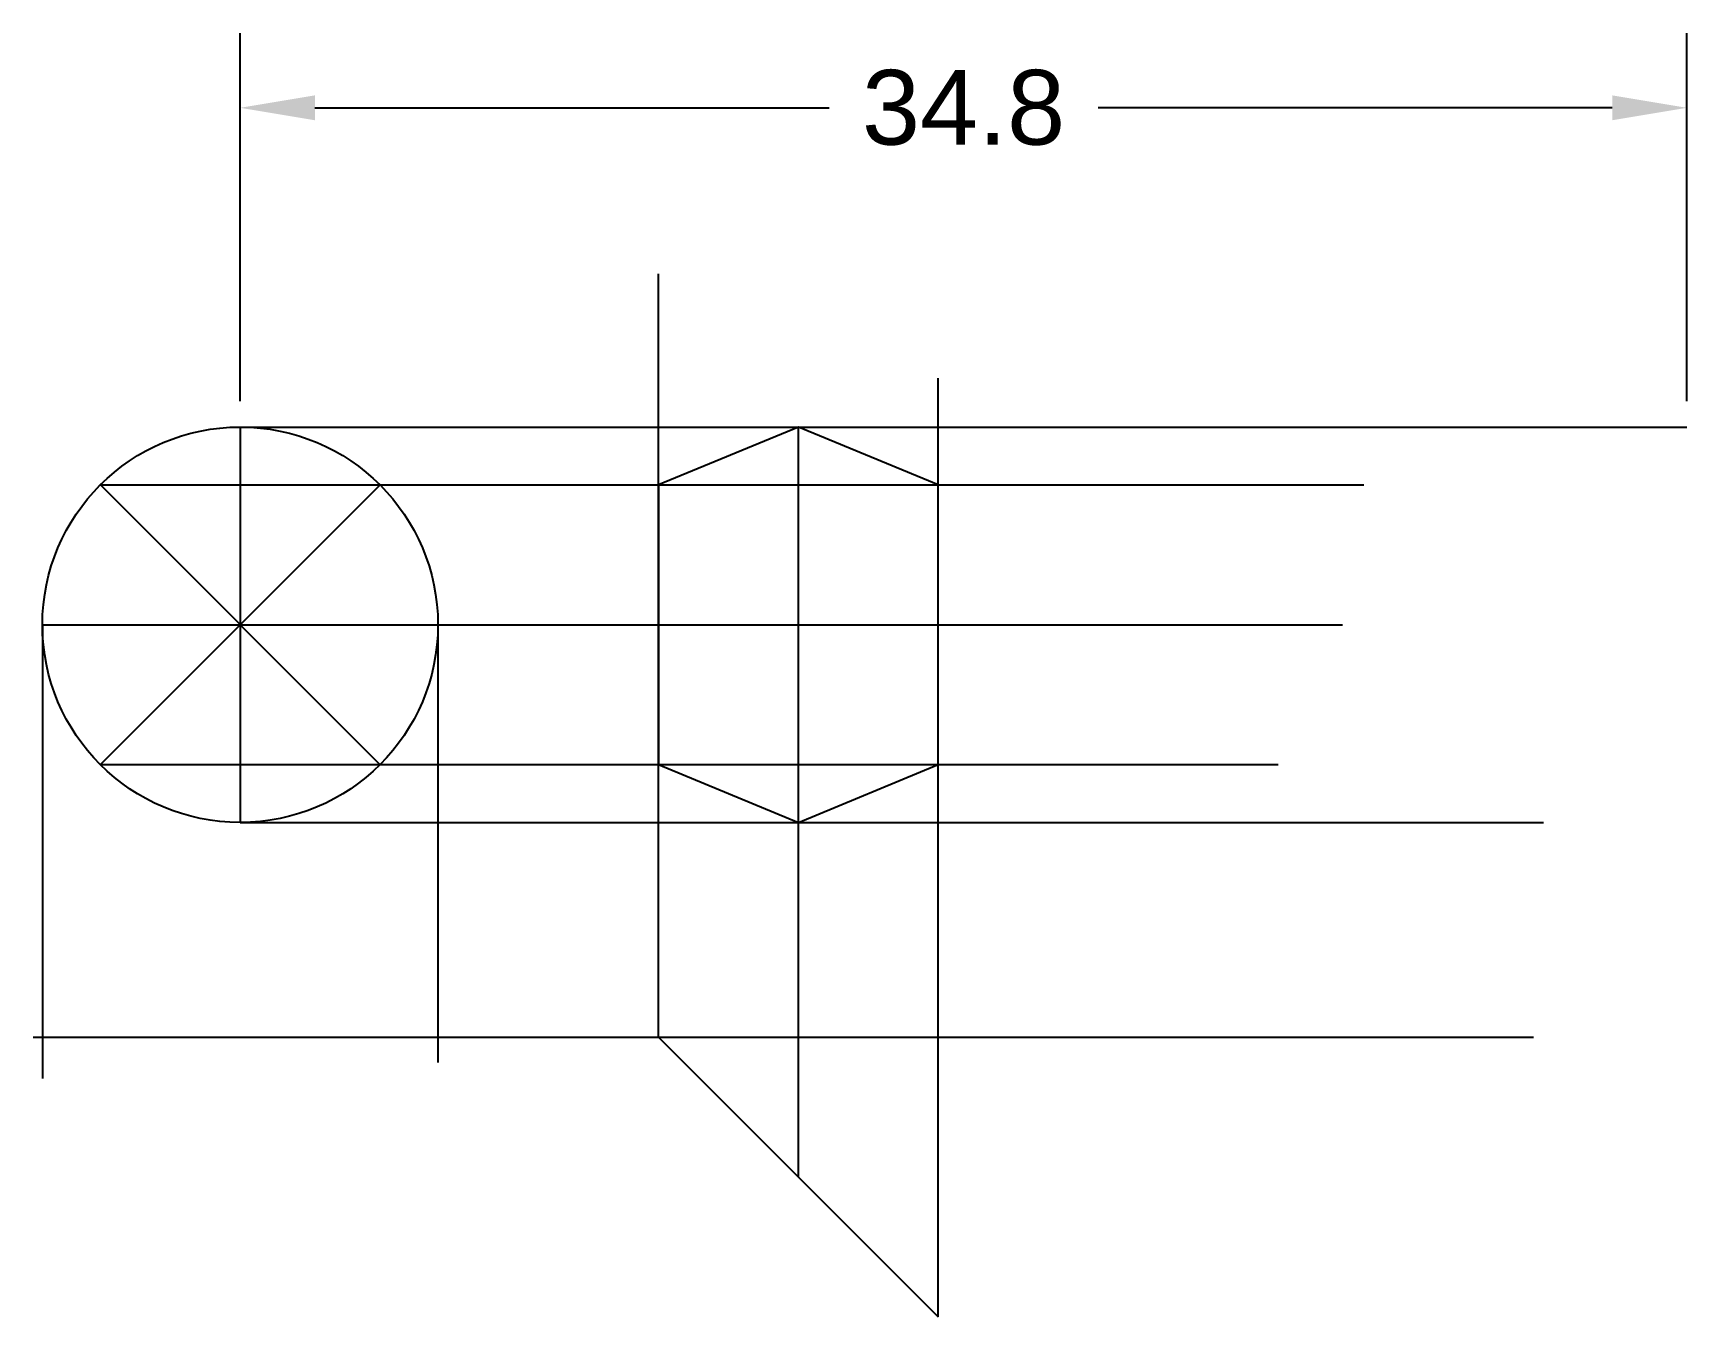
# Model space of a CAD drawing. Header units: millimetres. Extents: x 10 to 49.8, y 3.2 to 34.2.
import ezdxf

# ---------------------------------------------------------------- set-up
doc = ezdxf.new("R2010")
doc.units = ezdxf.units.MM
doc.header["$MEASUREMENT"] = 0
doc.styles.get("Standard").update_dxf_attribs({"font": 'arial.ttf'})
doc.dimstyles.get("Standard").update_dxf_attribs({"dimscale": 10, "dimtxt": 0.18, "dimasz": 0.18, "dimexe": 0.18, "dimexo": 0.0625, "dimgap": 0.09, "dimtad": 0, "dimtih": 1, "dimtoh": 1, "dimdec": 1, "dimzin": 0, "dimdsep": 46, "dimtxsty": 'Standard', "dimcen": 0.09, "dimadec": 0, "dimazin": 0, "dimtfac": 1, "dimtdec": 1, "dimtofl": 0, "dimtmove": 0, "dimatfit": 3, "dimfxl": 1, "dimtolj": 1, "dimtzin": 0, "dimarcsym": 0})

# ---------------------------------------------------------------- blocks, each defined once
blk = doc.blocks.new('*D2')
at = {"color": 0, "lineweight": -2, "transparency": 16777216}
for p, q in [((15.001, 25.292), (15.001, 34.155)), ((49.846, 25.292), (49.846, 34.155)), ((16.801, 32.355), (29.185, 32.355)), ((48.046, 32.355), (35.663, 32.355))]:
    blk.add_line(p, q, dxfattribs=at)
at = {"color": 0, "transparency": 16777216}
for points in [[(16.801, 32.655), (16.801, 32.055), (15.001, 32.355)], [(48.046, 32.655), (48.046, 32.055), (49.846, 32.355)]]:
    blk.add_solid(points, dxfattribs=at)
at = {"layer": 'Defpoints', "color": 0, "transparency": 16777216}
for p in [(49.846, 32.355), (15.001, 24.667), (49.846, 24.667)]:
    blk.add_point(p, dxfattribs=at)
at = {"color": 0, "transparency": 16777216, "insert": (32.424, 32.355), "char_height": 1.8, "attachment_point": 5}
blk.add_mtext('\\A1;34.8', dxfattribs=at)

msp = doc.modelspace()

# ---------------------------------------------------------------- linework, layer by layer
at = {"color": 85, "true_color": 0x58ba48}
for p, q in [((25.078, 24.405), (25.078, 28.355)), ((31.814, 3.233), (31.814, 25.846)), ((15.001, 24.667), (49.846, 24.667)), ((25.078, 9.969), (25.078, 24.405)), ((28.446, 6.601), (28.446, 24.667)), ((11.634, 23.272), (42.067, 23.272)), ((10.239, 19.904), (41.551, 19.904)), ((11.634, 16.537), (40.002, 16.537)), ((15.001, 15.142), (46.393, 15.142))]:
    msp.add_line(p, q, dxfattribs=at)
for p, q in [((15.001, 24.667), (15.001, 15.142)), ((18.367, 16.538), (11.634, 23.272)), ((18.367, 23.27), (11.634, 16.537)), ((15.001, 19.904), (18.367, 23.27)), ((10.239, 19.904), (19.764, 19.904)), ((15.001, 19.904), (18.367, 16.538)), ((10.013, 9.969), (46.151, 9.969))]:
    msp.add_line(p, q)
at = {"color": 1}
for p, q in [((10.239, 19.904), (10.239, 8.977)), ((19.764, 19.904), (19.764, 9.363)), ((25.078, 9.969), (31.814, 3.233))]:
    msp.add_line(p, q, dxfattribs=at)
at = {"color": 85, "true_color": 0x58ba48}
msp.add_lwpolyline([(28.446, 24.667), (25.078, 23.272), (25.078, 19.904), (25.078, 16.537), (28.446, 15.142), (31.814, 16.537), (31.814, 19.904), (31.814, 23.272), (28.446, 24.667)], dxfattribs=at)
msp.add_circle((15.001, 19.904), 4.763)

# ---------------------------------------------------------------- dimensions: what is measured, and where the dimension line sits
dim = msp.add_linear_dim(base=(49.846, 32.355), p1=(15.001, 24.667), p2=(49.846, 24.667), dimstyle='Standard', dxfattribs=at)
dim.commit()
dim.dimension.update_dxf_attribs({"geometry": '*D2', "text_midpoint": (32.424, 32.355)})

doc.saveas('drawing.dxf')
